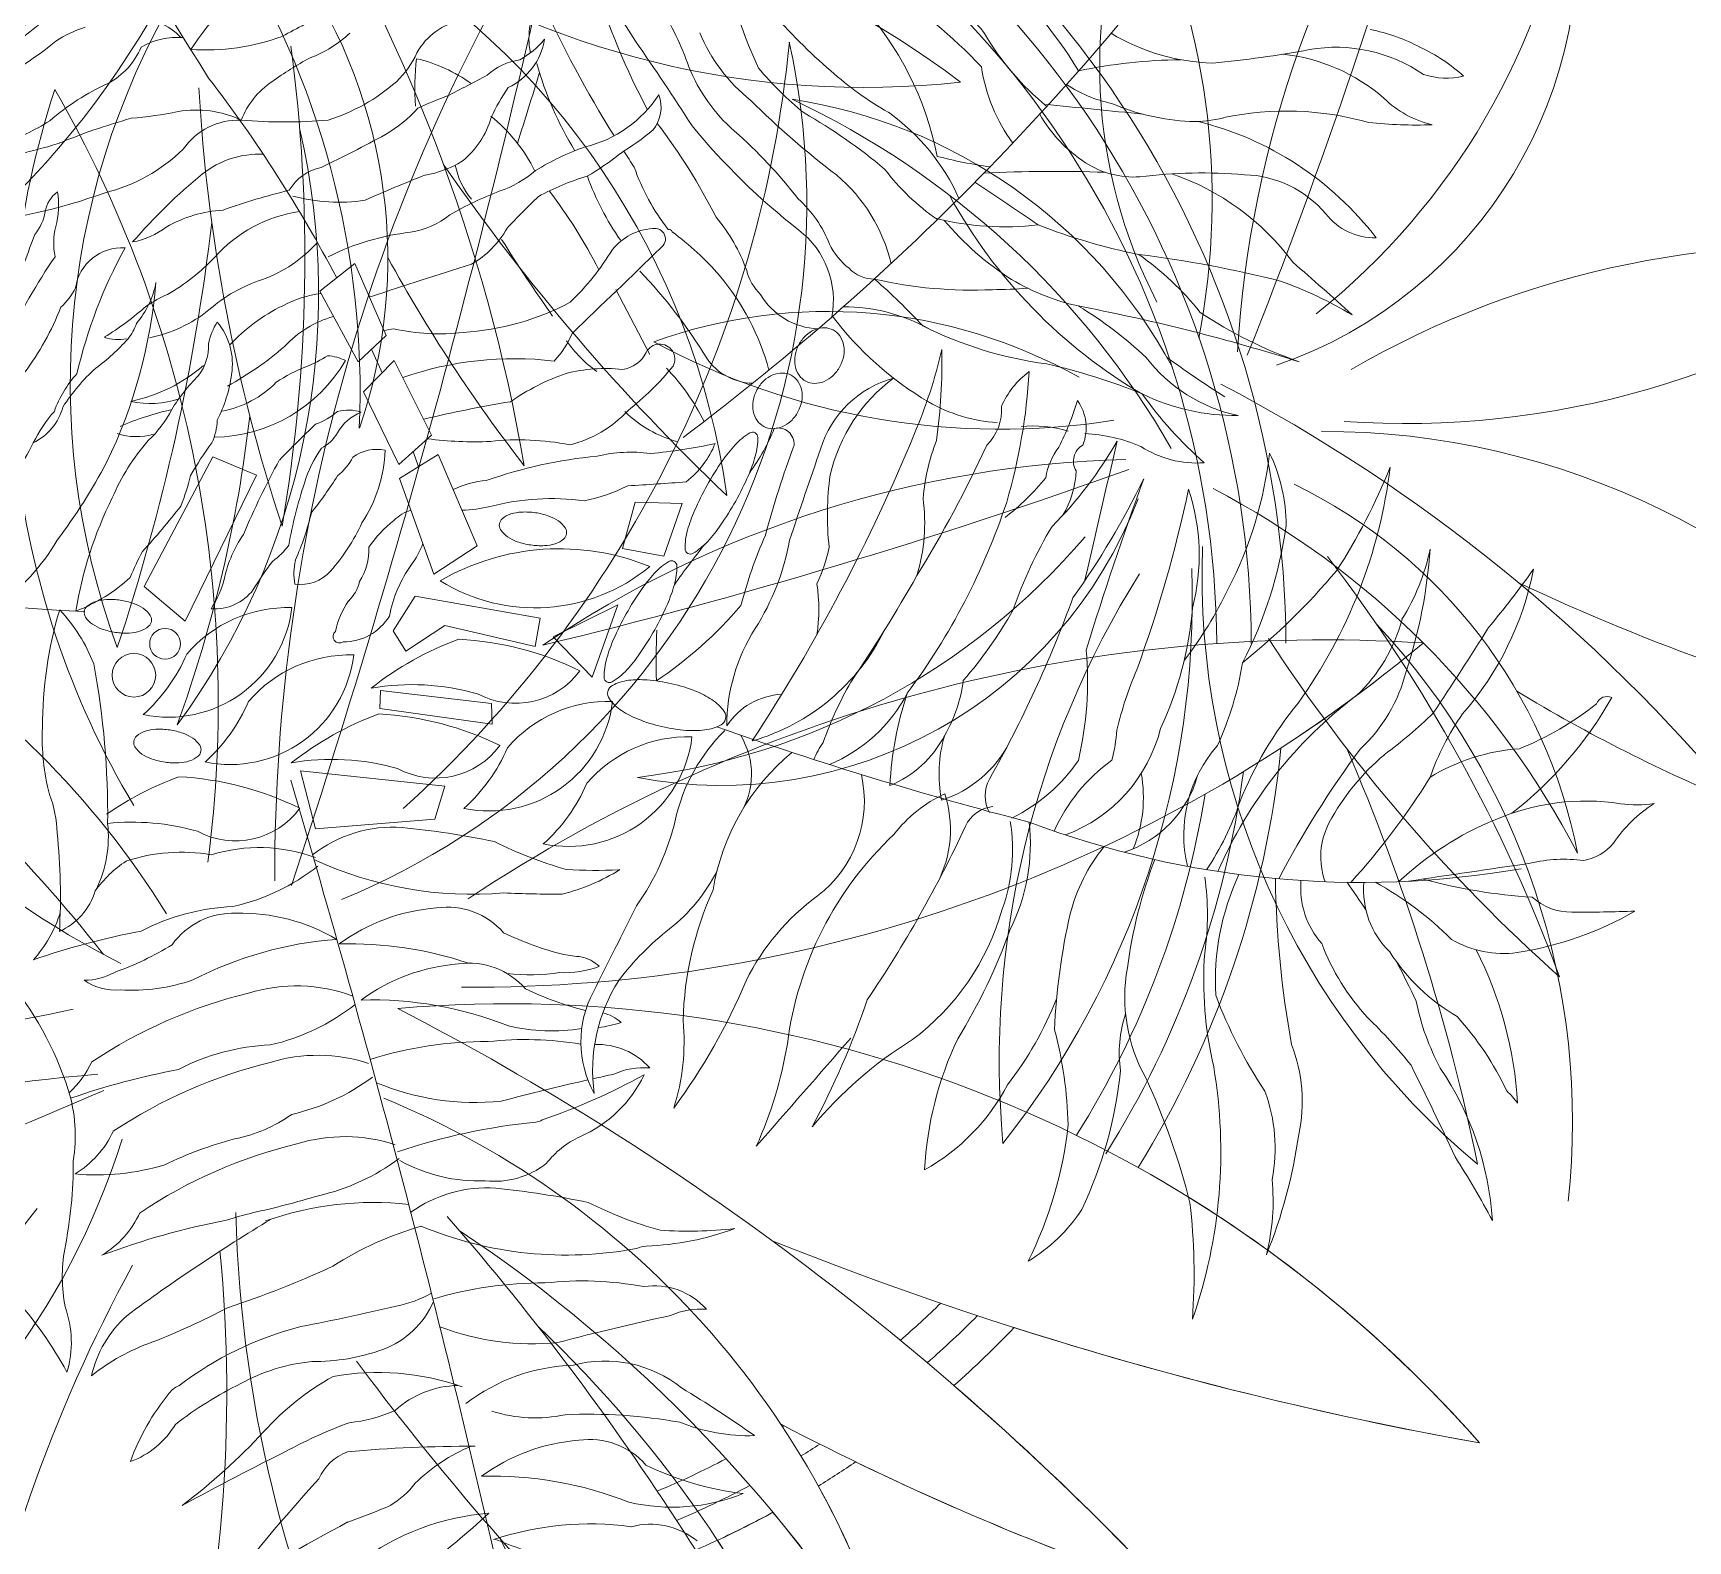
# Model space of a CAD drawing. Header units: inches. Extents: x 482566 to 494966, y -26460 to -22226.
# Drawn here: x 487972.29 to 487992.23, y -23806.41 to -23788.23 of the extents above; entities that cross this region are included whole.
import ezdxf

# ---------------------------------------------------------------- set-up
doc = ezdxf.new("R2010")
doc.units = ezdxf.units.IN
doc.header["$LTSCALE"] = 15
doc.header["$MEASUREMENT"] = 0
for name, color, linetype, lineweight in [('a-wallhatch', 252, 'Continuous', 9), ('BLHATCH', 8, 'Continuous', 5), ('DIM', 6, 'Continuous', 13), ('p', 76, 'Continuous', 5), ('PLANTS', 84, 'Continuous', 13)]:
    doc.layers.add(name, color=color, linetype=linetype, lineweight=lineweight)

# ---------------------------------------------------------------- blocks, each defined once
blk = doc.blocks.new('A$C443E2A03')
at = {"layer": 'a-wallhatch', "color": 3}
for centre, radius, start, end in [((-213.32, 136.53), 236.56, 339.1222, 28.3841), ((191.76, 109.84), 248.91, 151.9618, 204.272), ((-712.78, 100.26), 696.45, 358.81832, 10.47152), ((514.34, -62.58), 551.2, 153.8335, 168.9289), ((-499.18, 164.04), 519.07, 344.5544, 1.8157), ((116.08, 249.1), 297, 196.9321, 234.2529), ((-308.53, -85.14), 284.8, 20.1175, 60.4451), ((-78.37, 218.35), 248.91, 291.9575, 344.2677), ((568.19, -414.3), 696.45, 125.75793, 137.41113), ((-237.76, 172), 279.13, 319.6836, 354.563), ((-430.59, 317), 551.2, 319.7649, 342.3959), ((-125.42, 112.87), 168.73, 318.0156, 11.1718), ((458.06, -220.48), 519.07, 134.4137, 143.3395), ((-154.51, -113.68), 144.89, 43.1229, 122.9245), ((148.01, -268.53), 284.8, 75.7843, 116.1119), ((-174.04, -212.41), 228.17, 62.6685, 105.0436), ((72.62, 266.56), 297, 261.9765, 299.2974), ((28.76, -1883.92), 1860.89, 92.36037, 98.47604), ((-309.12, 12.2), 279.13, 317.3093, 352.1887), ((-172.91, 302.53), 353.43, 258.143, 290.7676), ((215.78, -198.65), 279.13, 144.0407, 148.7252), ((7.45, -271.83), 236.81, 103.1512, 140.4373), ((17.05, -182.59), 144.89, 13.3049, 93.1066), ((99.27, -148.22), 168.73, 142.3727, 173.4681), ((318.26, 105.23), 353.43, 205.4619, 238.0865), ((-1339.89, -1334.14), 1860.89, 37.75342, 43.86908), ((-190.1, -31.98), 168.73, 300.7005, 353.8568), ((-37.14, -267.4), 228.17, 31.1859, 73.561), ((-181.76, 45.24), 166.37, 272.2881, 321.4584), ((-209.31, -184.76), 236.81, 355.7922, 33.0782), ((146.67, -86.69), 166.37, 174.7711, 223.9413)]:
    blk.add_arc(centre, radius, start, end, dxfattribs=at)
blk = doc.blocks.new('A$C401931C0')
at = {"layer": 'BLHATCH', "color": 76, "lineweight": 0}
blk.add_arc((447.63, 204.44), 480.85, 158.3376, 163.0264, dxfattribs=at)
at = {"layer": 'p', "lineweight": 5}
for centre, radius, start, end in [((447.63, 204.44), 480.85, 156.184, 196.5116), ((-464.36, 229.6), 501.44, 342.3763, 19.6971), ((-426.61, -35.32), 420.24, 11.1637, 64.6674), ((808.61, 862.86), 1175.83, 206.15767, 217.81087), ((46.25, 66.71), 297, 15.8869, 53.2077), ((504.87, 352.51), 284.8, 189.6946, 230.0223), ((267.69, 10.63), 244.62, 93.7046, 173.5063), ((393.61, -103.46), 385.22, 111.5856, 153.9607), ((454.94, 734.11), 876.36, 214.81345, 223.73925), ((-690.01, -593.88), 930.62, 43.44274, 62.79567), ((106.35, 48.64), 319.05, 149.6911, 154.5594), ((1802.58, -2572.5), 3141.81, 118.15316, 124.26882), ((-126.63, 593.1), 596.71, 285.86159, 318.48623), ((151.53, -51.78), 248.91, 45.8678, 98.178), ((467.83, 795.71), 696.45, 239.66827, 251.32147), ((106.35, 48.64), 319.05, 161.815, 164.4068), ((-264.27, -143.34), 284.87, 38.4153, 91.5716), ((-394.35, -313.71), 471.26, 49.6279, 74.9628), ((204.1, -413.75), 551.2, 73.6752, 96.3063), ((106.35, 48.64), 296.57, 164.2528, 164.3696), ((335.27, 616.48), 519.07, 248.3241, 257.2498), ((-328.42, -283.01), 399.39, 59.522, 108.7838), ((-454.7, -751.12), 876.36, 64.95412, 82.21548), ((207.93, 872.26), 930.62, 234.23326, 249.32865), ((106.35, 48.64), 319.05, 167.4647, 172.4847), ((267.02, -52.03), 168.73, 71.9259, 125.0822), ((371.72, -414.46), 519.07, 98.4647, 115.7261), ((258.5, -178.7), 279.13, 73.594, 108.4734), ((281.02, -141.98), 236.56, 93.0326, 142.2944), ((141.24, 239.15), 248.91, 265.8721, 318.1823), ((168.11, 603.94), 551.2, 267.7439, 282.8392), ((522.25, -139.17), 284.8, 134.0279, 174.3555), ((485.92, 13.2), 144.89, 157.0332, 236.8349), ((516.61, -583.88), 696.45, 112.72867, 124.38186), ((-408.67, -1124.67), 1175.83, 79.21806, 90.87126), ((-169.92, 383.8), 420.24, 232.3615, 284.6717), ((355, -358.4), 445.62, 112.6191, 125.874), ((44.6, 113.52), 297, 310.8424, 348.1633), ((207.57, -366.79), 399.82, 76.1919, 113.478), ((106.35, 48.64), 296.57, 183.435, 183.4895), ((144.54, 253.41), 280.89, 255.1708, 304.341), ((-41.35, -291.8), 284.87, 21.1003, 74.2565), ((13.8, -503.92), 480.85, 100.5173, 140.8449), ((233.63, 157.18), 284.87, 222.7724, 253.8678), ((-148.42, -477.5), 471.26, 37.7091, 67.904), ((104.67, -255.55), 244.62, 123.5226, 203.3243), ((3103.18, -448.92), 3141.81, 172.76011, 178.87578), ((-593.38, -169), 596.71, 338.5427, 11.16734), ((413.55, -30.48), 399.82, 183.551, 220.837), ((-423.06, 297.04), 501.44, 277.3318, 314.6527), ((263.52, -315.86), 385.22, 143.0682, 185.4433)]:
    blk.add_arc(centre, radius, start, end, dxfattribs=at)
at = {"layer": 'p', "color": 7, "lineweight": 5}
for radius, start, end in [(319.05, 40.9346, 105.7073), (307.81, 39.8523, 105.7073), (319.05, 111.8246, 137.8729), (319.05, 111.8246, 137.8729), (296.57, 38.4014, 105.7073), (307.81, 113.4745, 138.1959), (296.57, 115.1835, 138.1959), (319.05, 149.6911, 154.5594), (307.81, 150.6996, 154.854), (296.57, 151.7654, 155.1983), (319.05, 161.815, 164.4068), (307.81, 163.0027, 164.3476), (319.05, 167.4647, 171.0887), (307.81, 167.9037, 172.819), (296.57, 168.433, 173.2082)]:
    blk.add_arc((106.35, 48.64), radius, start, end, dxfattribs=at)
at = {"layer": 'p', "color": 76, "lineweight": 5}
for centre, radius, start, end in [((808.61, 862.86), 1175.83, 206.15767, 213.74732), ((-426.61, -35.32), 420.24, 45.1581, 64.6674), ((454.94, 734.11), 876.36, 214.81345, 221.95658), ((-690.01, -593.88), 930.62, 56.89747, 62.79567), ((-264.27, -143.34), 284.87, 77.16, 91.5716), ((-394.35, -313.71), 471.26, 66.3232, 74.9628), ((-328.42, -283.01), 399.39, 72.5802, 90.2831)]:
    blk.add_arc(centre, radius, start, end, dxfattribs=at)
blk = doc.blocks.new('A$C2680647F')
at = {"layer": 'p', "extrusion": (0, 0, -1), "xscale": 0.8999999999975211, "yscale": 0.8999999999975211, "zscale": -0.9, "rotation": 276.0774682613726}
blk.add_blockref('A$C401931C0', (-29.01, 95.89), dxfattribs=at)
at = {"layer": 'p', "extrusion": (0, 0, -1), "xscale": 0.9000000000014552, "yscale": 0.9000000000014552, "zscale": -0.9}
blk.add_blockref('A$C443E2A03', (310.99, 69.8), dxfattribs=at)
blk = doc.blocks.new('A$C1E297C89')
at = {"layer": 'p', "xscale": 0.1990655999786339, "yscale": 0.1990655999786339, "zscale": 0.1990655999786339, "rotation": 211.2487347795398}
blk.add_blockref('A$C2680647F', (54.934, 92.799), dxfattribs=at)
blk = doc.blocks.new('A$C137A2C16')
at = {"layer": 'PLANTS'}
for p, q in [((57.414, 65.094), (57.501, 67.001)), ((57.501, 67.001), (60.014, 67.261)), ((60.014, 67.261), (59.581, 65.181)), ((54.878, 65.461), (51.434, 65.078)), ((52.812, 62.935), (54.878, 65.461)), ((51.434, 65.078), (52.812, 62.935)), ((59.581, 65.181), (57.414, 65.094)), ((66.254, 64.314), (68.768, 62.148)), ((52.2, 62.247), (53.501, 62.17)), ((52.2, 58.038), (52.2, 62.247)), ((53.501, 62.17), (53.195, 56.431)), ((48.328, 61.148), (47.876, 56.03)), ((49.231, 60.897), (48.328, 61.148)), ((48.679, 55.879), (49.231, 60.897)), ((41.905, 54.424), (43.561, 59.592)), ((43.561, 59.592), (45.117, 59.693)), ((45.117, 59.693), (44.314, 53.169)), ((54.352, 57.028), (56.046, 58.661)), ((56.046, 58.661), (59.675, 56)), ((50.669, 56.584), (52.2, 58.038)), ((58.223, 54.548), (54.352, 57.028)), ((51.434, 55.818), (50.669, 56.584)), ((53.195, 56.431), (51.434, 55.818)), ((47.876, 56.03), (48.679, 55.879)), ((59.675, 56), (58.223, 54.548)), ((58.828, 54.367), (60.461, 55.516)), ((60.461, 55.516), (63.365, 53.096)), ((44.314, 53.169), (41.905, 54.424)), ((61.671, 52.068), (58.828, 54.367)), ((63.365, 53.096), (61.671, 52.068)), ((62.942, 51.524), (64.393, 52.492)), ((64.393, 52.492), (67.237, 50.375)), ((65.664, 49.104), (62.942, 51.524)), ((67.237, 50.375), (65.664, 49.104)), ((56.908, 48.202), (49.733, 46.546)), ((57.259, 46.094), (56.908, 48.202)), ((49.733, 46.546), (50.837, 44.388)), ((50.837, 44.388), (57.259, 46.094))]:
    blk.add_line(p, q, dxfattribs=at)
for points in [[(66.666, 71.461, 0.119964), (66.86, 71.108, 0.104948), (67.233, 70.842, 0.088944), (67.692, 70.733, 0.080201), (68.212, 70.787, 0.080201), (68.688, 71.002, 0.088944), (69.03, 71.328, 0.104948), (69.217, 71.745, 0.119964), (69.207, 72.147, 0.119964), (69.014, 72.5, 0.104948), (68.641, 72.766, 0.088944), (68.182, 72.875, 0.080201), (67.662, 72.821, 0.080201), (67.186, 72.606, 0.088944), (66.844, 72.28, 0.104948), (66.656, 71.862, 0.119964)], [(49.961, 68.648, 0.037444), (50.045, 67.529, 0.049921), (50.253, 66.713, 0.093255), (50.644, 66.053, 0.215661), (50.957, 65.911, 0.215661), (51.271, 66.053, 0.093255), (51.662, 66.713, 0.049921), (51.87, 67.529, 0.037444), (51.954, 68.648, 0.037444), (51.87, 69.767, 0.049921), (51.662, 70.583, 0.093255), (51.271, 71.243, 0.215661), (50.957, 71.385, 0.215661), (50.644, 71.243, 0.093255), (50.253, 70.583, 0.049921), (50.045, 69.767, 0.037444)], [(64.24, 70.074, 0.119964), (64.433, 69.721, 0.104948), (64.806, 69.455, 0.088944), (65.265, 69.346, 0.080201), (65.785, 69.4, 0.080201), (66.261, 69.615, 0.088944), (66.603, 69.941, 0.104948), (66.791, 70.359, 0.119964), (66.781, 70.761, 0.119964), (66.587, 71.113, 0.104948), (66.214, 71.379, 0.088944), (65.755, 71.488, 0.080201), (65.235, 71.434, 0.080201), (64.759, 71.219, 0.088944), (64.417, 70.893, 0.104948), (64.229, 70.476, 0.119964)], [(61.074, 68.181, 0.024378), (62.293, 68.599, 0.033607), (63.136, 69.003, 0.071679), (63.812, 69.524, 0.269423), (63.871, 69.759, 0.269423), (63.696, 69.926, 0.071679), (62.846, 70.006, 0.033607), (61.917, 69.897, 0.024378), (60.663, 69.599, 0.024378), (59.444, 69.181, 0.033607), (58.6, 68.777, 0.071679), (57.925, 68.256, 0.269423), (57.866, 68.021, 0.269423), (58.041, 67.854, 0.071679), (58.89, 67.775, 0.033607), (59.82, 67.884, 0.024378)], [(54.573, 65.928, 0.024378), (55.793, 66.346, 0.033607), (56.636, 66.75, 0.071679), (57.312, 67.27, 0.269423), (57.371, 67.505, 0.269423), (57.196, 67.673, 0.071679), (56.346, 67.752, 0.033607), (55.417, 67.643, 0.024378), (54.163, 67.346, 0.024378), (52.944, 66.927, 0.033607), (52.1, 66.524, 0.071679), (51.425, 66.003, 0.269423), (51.366, 65.768, 0.269423), (51.541, 65.601, 0.071679), (52.39, 65.521, 0.033607), (53.319, 65.63, 0.024378)], [(56.628, 61.006, 0.049118), (56.637, 60.38, 0.06291), (56.753, 59.905, 0.103199), (56.997, 59.525, 0.179861), (57.236, 59.413, 0.179861), (57.49, 59.484, 0.103199), (57.793, 59.818, 0.06291), (57.986, 60.268, 0.049118), (58.099, 60.883, 0.049118), (58.089, 61.509, 0.06291), (57.974, 61.984, 0.103199), (57.73, 62.364, 0.179861), (57.491, 62.476, 0.179861), (57.237, 62.405, 0.103199), (56.934, 62.071, 0.06291), (56.741, 61.621, 0.049118)], [(43.306, 47.104, 0.049118), (43.316, 46.478, 0.06291), (43.432, 46.003, 0.103199), (43.675, 45.623, 0.179861), (43.914, 45.511, 0.179861), (44.169, 45.582, 0.103199), (44.472, 45.916, 0.06291), (44.664, 46.366, 0.049118), (44.777, 46.981, 0.049118), (44.768, 47.607, 0.06291), (44.652, 48.082, 0.103199), (44.409, 48.462, 0.179861), (44.169, 48.574, 0.179861), (43.915, 48.503, 0.103199), (43.612, 48.169, 0.06291), (43.419, 47.719, 0.049118)], [(48.525, 43.591, 0.049118), (48.534, 42.966, 0.06291), (48.65, 42.49, 0.103199), (48.893, 42.111, 0.179861), (49.133, 41.998, 0.179861), (49.387, 42.07, 0.103199), (49.69, 42.404, 0.06291), (49.883, 42.853, 0.049118), (49.996, 43.469, 0.049118), (49.986, 44.094, 0.06291), (49.87, 44.57, 0.103199), (49.627, 44.949, 0.179861), (49.388, 45.062, 0.179861), (49.133, 44.991, 0.103199), (48.83, 44.657, 0.06291), (48.638, 44.207, 0.049118)]]:
    blk.add_lwpolyline(points, format="xyb", close=True, dxfattribs=at)
for centre, radius in [((48.529, 45.894), 0.697), ((46.823, 44.84), 0.988)]:
    blk.add_circle(centre, radius, dxfattribs=at)
for centre, radius, start, end in [((63.15, 102.875), 15.532, 137.05022, 158.00979), ((124.473, 93.812), 75.3, 164.87666, 167.0521), ((52.308, 117.706), 6.308, 290.85533, 314.38554), ((61.705, 111.247), 5.352, 158.63027, 174.88986), ((55.597, 109.757), 2.303, 116.9339, 156.4233), ((46.03, 112.505), 10.374, 323.61109, 355.68417), ((32.641, 96.981), 13.957, 42.8797, 73.17942), ((6.949, 76.579), 44.986, 44.38313, 48.6321), ((37.119, 93.33), 17.64, 50.02132, 73.57493), ((39.55, 107.967), 3.428, 29.29336, 41.7795), ((53.714, 110.071), 2.697, 166.86656, 208.66307), ((46.946, 111.281), 6.568, 333.436, 354.73679), ((65.956, 93.33), 17.64, 106.42507, 129.05964), ((60.467, 110.151), 0.511, 277.61771, 11.30943), ((33.877, 98.712), 13.949, 34.92241, 51.60355), ((69.198, 98.712), 13.949, 128.39645, 145.07759), ((53.112, 107.048), 4.663, 159.37372, 197.35327), ((74.916, 104.783), 23.905, 170.38071, 182.37953), ((-76.108, -39.315), 187.05, 50.57065, 51.98147), ((91.883, 91.419), 42.744, 157.16579, 187.51838), ((-813.3, 445.965), 929.599, 338.360968, 338.70377), ((50.303, 114.988), 11.301, 228.85833, 245.2195), ((53.823, 109.297), 8.898, 196.99009, 224.53304), ((49.251, 109.297), 8.898, 315.46696, 343.00991), ((35.38, 97.456), 15.609, 15.82616, 31.69501), ((42.624, 114.748), 14.448, 303.82748, 324.46357), ((24.58, 90.926), 23.038, 30.92199, 38.16933), ((65.309, 91.536), 13.957, 87.89636, 118.19608), ((82.996, 63.905), 44.986, 112.44368, 116.69265), ((25.689, 78.985), 32.524, 48.82156, 52.32585), ((54.441, 114.299), 11.301, 275.85628, 292.21745), ((123.976, -72.662), 187.05, 109.09431, 110.50513), ((53.016, 108.66), 10.486, 214.20462, 235.93817), ((50.797, 105.042), 3.866, 210.89841, 262.24368), ((66.049, 72.259), 32.524, 108.74993, 119.2781), ((70.97, 83.195), 23.038, 122.90645, 130.15379), ((25.689, 78.985), 32.524, 41.34104, 43.9898), ((36.457, 78.258), 22.746, 84.8617, 99.1059), ((33.089, 90.979), 9.74, 71.14289, 91.36399), ((38.37, 93.758), 7.155, 55.81265, 89.00848), ((49.823, 109.192), 10.486, 285.13761, 306.87116), ((60.135, 93.758), 7.155, 90.99152, 124.18735), ((62.048, 78.258), 22.746, 80.8941, 95.1383), ((65.416, 90.979), 9.74, 88.63601, 108.85711), ((35.987, 92.811), 7.39, 56.6398, 88.05842), ((60.53, 141.668), 45.742, 246.63743, 256.09932), ((50.266, 102.223), 3.849, 215.77677, 261.76983), ((37.975, 141.668), 45.742, 284.6732, 293.36257), ((62.518, 92.811), 7.39, 91.94158, 123.3602), ((55.692, 113.707), 21.481, 223.26918, 236.3503), ((45.714, 114.123), 19.787, 280.3287, 310.08068), ((51.705, 102.207), 3.251, 236.46461, 285.25579), ((31.728, 75.215), 23.035, 67.32772, 96.16647), ((66.38, 75.215), 23.035, 83.83353, 112.67228), ((25.007, 70.708), 27.735, 70.27691, 81.19281), ((73.101, 70.708), 27.735, 98.80719, 109.72309), ((19.771, 68.395), 31.95, 52.10966, 62.81782), ((78.337, 68.395), 31.95, 117.18218, 127.89034), ((89.867, 95.851), 3.365, 153.43857, 184.79373), ((79.786, 93.451), 8.078, 12.1986, 28.90754), ((48.163, 111.796), 17.087, 243.75454, 261.19281), ((49.945, 111.796), 17.087, 278.80719, 296.24546), ((104.365, 91.103), 20.686, 164.98391, 172.93762), ((89.046, 96.494), 4.661, 180.38578, 211.50023), ((46.985, 106.888), 11.515, 253.88623, 281.82907), ((81.57, 94.471), 2.832, 165.96589, 219.08789), ((67.559, 85.897), 14.582, 0.86052, 39.4266), ((80.049, 93.009), 6.953, 336.90044, 21.61168), ((79.294, 92.982), 8.665, 358.4928, 14.54476), ((44.451, 82.58), 12.379, 69.02168, 84.91858), ((53.657, 82.58), 12.379, 95.08142, 110.97832), ((-21.729, 40.176), 111.286, 27.59358, 29.44506), ((57.463, 89.229), 18.6, 6.64138, 17.6978), ((63.495, 74.731), 19.474, 84.93615, 104.21211), ((63.476, 86.692), 7.638, 51.33891, 76.84601), ((77.652, 90.162), 8.381, 353.1575, 27.70914), ((44.458, 99.152), 7.508, 227.57828, 267.16555), ((51.909, 98.773), 6.153, 243.65652, 298.17969), ((57.746, 78.759), 14.883, 86.26843, 101.36007), ((92.478, 95.216), 20.025, 186.27039, 200.65592), ((-14.277, 86.206), 87.117, 357.84604, 4.49187), ((70.277, 92.969), 13.576, 334.87519, 2.86195), ((37.079, 73.08), 19.474, 82.9404, 102.21635), ((41.488, 97.442), 5.423, 248.18566, 275.77911), ((53.495, 87.72), 5.062, 92.30635, 149.06496), ((66.041, 73.705), 18.989, 102.79866, 114.30937), ((66.228, 74.867), 17.904, 83.52388, 104.20739), ((75.344, 89.69), 5.019, 348.63308, 36.62977), ((35.609, 84.95), 7.638, 110.3065, 135.8136), ((46.2, 113.207), 21.657, 264.40053, 277.80183), ((68.285, 84.367), 11.328, 5.67235, 40.49773), ((34.35, 72.875), 17.904, 82.94511, 103.62862), ((55.115, 83.699), 6.97, 91.06287, 146.34054), ((50.383, 84.695), 6.079, 66.58644, 99.32162), ((58.269, 75.115), 15.896, 81.49155, 101.92038), ((60.894, 81.417), 9.423, 58.47549, 91.66036), ((78.977, 88.605), 9.673, 166.37374, 192.96746), ((76.712, 90.76), 7.137, 179.00788, 219.42336), ((25.316, 90.243), 50.634, 353.89158, 1.28713), ((32.182, 73.329), 17.856, 61.83263, 75.84152), ((130.083, 71.192), 47.63, 156.37395, 161.68512), ((45.668, 96.634), 8.063, 271.46883, 295.87711), ((64.622, 29.5), 59.961, 88.85418, 96.98753), ((71.634, 88.496), 4.692, 162.98201, 199.68201), ((83.097, 98.474), 18.123, 208.34649, 221.62904), ((44.365, 73.129), 15.896, 98.56787, 114.76829), ((46.024, 118.304), 29.73, 259.50829, 269.71284), ((47.876, 94.77), 7.888, 280.88459, 311.28602), ((53.274, 80.801), 8.044, 81.46885, 91.37816), ((54.39, 105.463), 16.707, 270.26421, 280.12513), ((57.703, 91.976), 22.798, 339.78791, 351.74185), ((63.103, 79.738), 13.562, 22.16318, 38.34181), ((40.081, 78.444), 9.423, 104.59948, 137.78434), ((55.618, 80.002), 7.912, 111.37617, 140.54447), ((52.734, 71.336), 16.033, 72.05393, 90), ((47.944, 231.139), 144.877, 273.85082, 277.08787), ((74.313, 50.405), 37.927, 102.93863, 112.43168), ((60.037, 85.61), 7.297, 349.69675, 10.30325), ((87.512, 84.626), 5.576, 152.45729, 168.39827), ((46.6, 77.66), 8.668, 70.40654, 103.44891), ((43.162, 82.156), 26.733, 359.45367, 9.20959), ((54.838, 76.768), 18.899, 18.36819, 30.03705), ((45.961, 74.295), 11.253, 92.89899, 130.0309), ((47.663, 59.569), 26.7, 96.62283, 108.43534), ((46.314, 77.676), 7.912, 67.5274, 96.6957), ((222.906, 90.319), 173.458, 181.48413, 186.37077), ((66.629, 30.114), 55.763, 96.99224, 106.27607), ((121.638, -325457.774), 325543.588, 90.00957982, 90.01072377), ((72.577, 68.007), 18.594, 106.78337, 121.76749), ((139.513, -24.665), 119.163, 112.23141, 129.9934), ((92.245, 83.927), 10.356, 169.8769, 190.1231), ((94.071, 84.272), 9.397, 168.40961, 198.00587), ((35.851, 100.254), 15.721, 259.92878, 282.37505), ((103.641, 84.099), 27.988, 178.45209, 188.18243), ((61.27, 90.468), 24.112, 335.11441, 346.18227), ((48.382, 84.549), 1.517, 281.14363, 341.26454), ((50.559, 85.093), 1.517, 226.80733, 286.92825), ((54.072, 79.065), 5.227, 103.7888, 149.25676), ((64.69, 80.215), 4.165, 78.99098, 108.19963), ((66.071, 84.908), 0.842, 225.88884, 317.1217), ((67.012, 82.26), 2.101, 41.15103, 98.88106), ((82.959, 82.932), 4.034, 163.1811, 199.91473), ((56.752, 102.175), 19.326, 275.82661, 288.19742), ((65.068, 86.206), 3.176, 266.38652, 293.63035), ((69.308, 71.505), 12.158, 93.36662, 104.1265), ((61.817, 83.155), 5.345, 341.06181, 4.23573), ((-272.689, 127.161), 357.246, 352.279, 352.99906), ((25.525, 95.987), 18.578, 296.60326, 315.26875), ((60.074, 28.475), 55.763, 101.79581, 111.07963), ((47.184, 77.343), 5.227, 58.81512, 104.28308), ((64.394, 63.683), 20.086, 106.42723, 117.64706), ((69.675, 73.138), 11.004, 115.90754, 129.33334), ((83.004, 82.612), 10.231, 178.21037, 197.72636), ((17.821, 94.38), 62.263, 343.97403, 349.02391), ((45.038, 85.588), 6.147, 294.44832, 322.13546), ((52.086, 87.35), 6.147, 245.93641, 273.62355), ((87.344, 80.199), 17.533, 174.42868, 193.64547), ((87.783, 81.96), 5.735, 178.53143, 200.73087), ((53.681, 76.464), 4.903, 104.2546, 144.46708), ((54.4, 75.088), 6.423, 83.97377, 107.44794), ((66.189, 51.083), 30.607, 95.23897, 113.57567), ((64.894, 55.687), 25.918, 80.0462, 93.31793), ((66.821, 84.233), 3.953, 280.69108, 310.23766), ((85.286, 83.819), 6.525, 200.27961, 226.97774), ((153178.293, -287194.482), 325543.588, 118.06114877, 118.06229272), ((43.746, 42.763), 37.927, 95.64019, 105.13324), ((66.89, 78.262), 2.19, 72.34911, 123.00649), ((73.836, 79.149), 7.13, 170.53915, 196.76415), ((93.803, 73.733), 21.777, 162.45644, 166.65396), ((68.232, 65.16), 21.266, 28.07919, 45.4774), ((24.046, 75.152), 8.627, 145.06609, 180.12409), ((30.525, 78.555), 13.638, 173.53048, 192.92363), ((27.716, 77.867), 8.352, 165.25434, 188.97639), ((-25.913, 61.193), 49.278, 17.84296, 22.42698), ((38.856, 93.091), 15.739, 264.17278, 303.67076), ((77.313, 24.177), 57.115, 101.73357, 108.45298), ((85.766, 83.922), 13.266, 199.48328, 217.05655), ((88.265, 75.719), 13.088, 160.37173, 180.90707), ((-65.464, 24.152), 152.074, 20.29109, 21.59221), ((52.466, 94.698), 15.633, 259.77816, 275.43806), ((55.718, 72.331), 7.031, 104.58799, 144.34805), ((91.636, 73.398), 19.763, 164.25776, 179.87693), ((91.978, 84.484), 11.914, 205.86182, 226.88367), ((11.398, 77.057), 3.355, 331.94995, 26.19874), ((47.526, 73.081), 5.404, 64.0586, 129.52676), ((80.488, 6.768), 74.676, 106.53556, 110.88952), ((59.771, 70.12), 8.252, 69.20613, 93.73157), ((85.215, 83.278), 7.837, 220.81252, 248.3587), ((36.06, 58.878), 18.594, 86.30439, 101.2885), ((37.139, 85.329), 10.656, 283.44904, 310.69618), ((58.673, 68.1), 9.634, 103.08535, 150.94222), ((64.044, 87.574), 9.831, 262.14633, 277.85367), ((63.097, 52.066), 25.87, 75.75918, 84.92016), ((98.334, 75.53), 20.412, 174.75043, 181.59089), ((-4.253, 77.808), 23.751, 344.43045, 356.99867), ((21.468, 77.053), 3.285, 322.62511, 351.86805), ((22.134, 74.758), 3.169, 338.20084, 35.28189), ((39.319, 69.926), 12.872, 146.62299, 164.88496), ((46.621, 70.644), 19.14, 160.58239, 170.73359), ((78.833, -4.689), 82.572, 99.31036, 110.25111), ((49.153, 91.943), 16.111, 276.27675, 286.99156), ((69.461, 54.046), 23.096, 90, 99.93994), ((81.3, 81.579), 14.978, 197.42727, 219.99757), ((15.996, 73.886), 5.548, 332.0351, 25.704), ((49.567, 79.2), 3.538, 278.09931, 292.38106), ((62.73, 74.188), 7.813, 346.42548, 15.97188), ((46.733, 60.137), 28.448, 27.90762, 34.04173), ((70.546, 68.747), 9.534, 22.22894, 52.88206), ((64.385, 63.943), 21.612, 18.61816, 33.89197), ((78.207, 71.101), 7.325, 22.71544, 39.78504), ((0.619, 76.761), 13.8, 328.50543, 354.66812), ((-1.219, 72.641), 16.824, 345.29259, 8.52079), ((14.483, 73.526), 3.388, 338.72266, 35.74402), ((-83.722, 126.036), 119.246, 332.17324, 334.69144), ((44.044, 48.401), 26.93, 99.46253, 113.60785), ((62.788, 81.103), 7.602, 270, 310.2621), ((63.479, 77.603), 4.808, 274.15795, 331.40811), ((85.068, 79.59), 10.697, 201.82533, 219.63972), ((72.048, 61.888), 14.337, 34.21149, 65.78088), ((43.956, 82.802), 10.242, 266.28463, 307.26025), ((55.124, 67.407), 7.153, 67.62013, 86.23858), ((59.357, 67.683), 6.516, 88.02862, 103.39309), ((63.877, 86.302), 12.846, 250.46251, 265.13546), ((9.863, 74.242), 15.228, 340.61333, 357.51289), ((45.958, 74.568), 18.247, 182.64277, 193.6146), ((49.583, 74.468), 3.148, 289.88601, 344.15766), ((73.387, 73.079), 1.556, 166.59081, 213.68589), ((69.479, 67.387), 7.384, 26.70534, 63.94728), ((42.29, 65.972), 17.06, 156.08665, 189.51969), ((25.505, 73.729), 1.457, 324.71882, 342.14586), ((34.065, 63.209), 9.901, 71.50345, 94.66696), ((48.013, 69.796), 3.385, 45.2338, 109.61313), ((-45.591, 1145.064), 1077.824, 275.5951, 275.826608), ((55.297, 61.763), 24.181, 16.53237, 27.0642), ((40.029, 73.998), 27.957, 183.6478, 189.0363), ((9.494, 74.846), 8.536, 310.64798, 342.62185), ((40.294, 87.681), 15.395, 258.42931, 281.23056), ((45.992, 65.017), 7.763, 103.63025, 128.8772), ((58.925, 61.19), 11.2, 87.08903, 109.17191), ((69.621, 67.966), 3.991, 24.26492, 87.90774), ((74.805, 73.44), 2.976, 204.28972, 231.61415), ((93.748, 76.635), 15.001, 196.58486, 208.83751), ((24.414, 68.694), 6.403, 154.67776, 184.86038), ((12.656, 73.506), 8.535, 309.70406, 344.91029), ((35.678, 65.79), 5.781, 102.60475, 143.40614), ((57.06, 51.277), 30.314, 138.32764, 147.86212), ((31.532, 72.08), 3.285, 322.62511, 351.86805), ((32.197, 69.785), 3.169, 344.56501, 35.28189), ((46.054, 78.379), 8.18, 269.70069, 302.36891), ((52.507, 79.475), 8.18, 256.90574, 289.57396), ((55.597, 91.591), 20.696, 271.43216, 280.75616), ((57.822, 118.645), 47.414, 271.97857, 277.15689), ((63.618, 70.885), 0.723, 332.81978, 81.09866), ((72.254, 70.891), 3.21, 169.65278, 226.16461), ((-240.473, -447.372), 575.336, 60.390043, 64.157867), ((33.068, 81.07), 12.846, 294.13919, 308.81213), ((64.877, 54.038), 19.004, 117.45664, 132.97915), ((65.575, 61.885), 8.769, 98.61604, 113.5511), ((69.865, 66.614), 5.455, 29.05076, 55.46848), ((112.563, 87.148), 40.022, 204.2579, 211.60889), ((32.719, 66.617), 11.608, 161.12873, 188.0056), ((-11.671, 71.185), 39.905, 352.61214, 358.68952), ((-73.659, 121.063), 119.246, 334.22667, 334.69144), ((40.236, 67.502), 4.43, 147.56399, 161.27533), ((35.004, 69.014), 1.725, 358.74474, 30.0674), ((46.031, 59), 11.2, 90.10273, 112.18562), ((49.206, 64.485), 5.633, 83.79627, 178.57819), ((43.909, 71.264), 6.023, 297.55389, 348.70884), ((61.475, 59.834), 11.225, 36.96422, 61.79639), ((2.632, 72.514), 11.395, 310.39385, 342.40116), ((37.048, 34.517), 41.816, 124.2828, 129.63035), ((7.592, 72.897), 17.043, 330.14462, 347.42979), ((27.867, 71.674), 3.998, 294.20473, 322.42832), ((-73.659, 121.063), 119.246, 332.17324, 334.11608), ((36.315, 72.991), 4.808, 227.86653, 285.11669), ((35.812, 76.523), 7.602, 249.01255, 289.27465), ((-213.094, 1116.621), 1077.824, 283.448037, 283.679545), ((68.603, 68.627), 2.623, 168.59615, 222.39293), ((101.655, 82.895), 31.351, 205.08011, 217.43931), ((57.647, 55.41), 21.918, 28.17482, 39.19695), ((104.18, 81.725), 26.599, 207.60296, 224.29329), ((19.926, 69.269), 15.228, 340.61333, 356.47396), ((43.818, 64.969), 8.627, 157.94792, 180.12409), ((50.297, 68.373), 13.638, 180.74504, 192.92363), ((42.2, 65.972), 4.187, 145.56716, 170.41401), ((37.254, 67.475), 1.725, 358.74474, 30.0674), ((49.27, 62.107), 8.626, 134.50168, 153.43562), ((61.573, 62.817), 19.14, 163.63792, 170.73359), ((42.553, 101.656), 36.602, 292.1376, 295.7388), ((72.003, 69.779), 2.31, 211.40149, 242.81041), ((92.217, 75.341), 15.283, 205.98552, 216.86555), ((9.902, 72.101), 7.793, 302.27191, 324.82347), ((-39.416, 80.335), 57.122, 341.49626, 347.3143), ((31.892, 65.08), 3.792, 128.98742, 173.47186), ((52.476, 65.848), 13.591, 173.28487, 176.59145), ((59.858, 98.426), 31.5, 255.40663, 259.57831), ((63.682, 63.877), 4.286, 99.26434, 128.65821), ((83.003, 58.502), 22.197, 154.35772, 162.03721), ((66.566, 60.976), 8.046, 37.08848, 57.0062), ((5.068, 75.914), 27.59, 328.11164, 341.4584), ((31.775, 66.979), 0.572, 132.29474, 163.6644), ((169.625, 32.777), 113.951, 162.40424, 163.73892), ((57.75, 59.962), 9.611, 32.88758, 50.62668), ((50.948, 50.729), 22.521, 33.05168, 45.74075), ((14.576, 67.477), 4.375, 304.79227, 345.98795), ((7.322, 65.351), 11.548, 336.79149, 6.23002), ((22.051, 66.991), 5.927, 311.43666, 350.90527), ((46.067, 63.43), 8.627, 157.94792, 173.88522), ((52.546, 66.833), 13.638, 180.74504, 192.92363), ((90.373, 54.271), 50.2, 166.52951, 169.5366), ((49.959, 60.621), 5.633, 83.79627, 178.57819), ((44.661, 67.4), 6.023, 297.55389, 348.70884), ((61.844, 60), 8.155, 127.36794, 198.73508), ((46.263, 64.748), 10.771, 316.84322, 9.2598), ((68.127, 66.638), 5.447, 182.05501, 211.4694), ((59.712, 58.814), 13.249, 23.24248, 35.90542), ((85.54, 69.571), 7.837, 205.70641, 234.15743), ((94.373, 84.784), 23.522, 232.30423, 246.8904), ((15.747, 61.792), 4.083, 114.36398, 135.61271), ((35.106, 63.56), 7.249, 164.38688, 196.26825), ((42.782, 61.644), 11.608, 161.12873, 189.60031), ((34.254, 63.343), 3.388, 338.72266, 35.74402), ((60.911, 66.74), 18.247, 182.64277, 193.6146), ((48.127, 58.093), 7.962, 100.36504, 124.87656), ((55.306, 65.974), 6.613, 333.54812, 354.55936), ((71.522, 54.057), 12.679, 115.95003, 128.98939), ((66.147, 64.797), 0.683, 283.33127, 104.74276), ((55.049, 44.461), 27.897, 39.69177, 49.98914), ((83.796, 69.421), 7.748, 208.20629, 234.8345), ((38.74, 45.751), 32.071, 143.89583, 147.57607), ((23.026, 60.468), 4.071, 100.76101, 146.34302), ((18.553, 62.458), 16.824, 345.29259, 8.52079), ((53.028, 61.131), 3.633, 113.35521, 195.16261), ((37.715, 61.257), 14.238, 350.07359, 13.02278), ((65.931, 59.895), 7.444, 139.95, 156.0363), ((22.462, 59.794), 6.766, 142.81222, 161.11473), ((26.737, 60.607), 5.531, 138.24908, 155.85135), ((17.655, 67.924), 17.043, 329.19186, 347.42979), ((36.503, 61.804), 3.388, 338.72266, 35.74402), ((66.114, 59.37), 5.219, 119.50069, 153.43364), ((66.61, 62.788), 1.379, 102.80356, 160.46027), ((331.953, -343.971), 484.002, 122.61893, 123.27497), ((71.393, 63.351), 0.481, 333.92938, 134.99836), ((71.811, 63.903), 0.158, 335.03383, 61.83063), ((79.565, 70.006), 9.797, 219.03108, 237.89638), ((-1.621, -12.902), 109.693, 41.9811, 44.39238), ((-53.276, 119.361), 86.026, 314.53331, 319.02136), ((12.509, 70.305), 14.8, 314.03373, 331.09415), ((57.242, 58.145), 17.06, 162.10172, 191.76379), ((41.316, 69.665), 20.986, 327.5067, 341.56407), ((58.044, 64.158), 7.324, 332.80186, 352.87458), ((69.386, 63.89), 2.553, 295.89783, 342.89635), ((73.077, 52.972), 11.894, 43.48804, 58.26479), ((12.873, 63.423), 2.239, 280.28085, 327.09187), ((27.25, 57.774), 9.08, 146.96316, 167.65891), ((100.606, 23.315), 88.275, 153.37884, 156.24445), ((11.753, 64.117), 14.651, 327.45363, 353.17489), ((20.802, 60.919), 16.824, 345.29259, 5.55113), ((3.281, 63.358), 39.905, 352.61214, 358.68952), ((48.151, 63.959), 11.026, 332.29918, 354.58489), ((76.891, 60.665), 1.656, 56.91049, 115.19966), ((-2.125, 73.945), 21.767, 318.82806, 326.66587), ((34.583, 54.005), 9.82, 130.35774, 154.0115), ((29.265, 64.663), 8.536, 310.64798, 342.62185), ((48.88, 54.229), 7.962, 100.36504, 124.87656), ((48.913, 58.371), 3.633, 113.35521, 195.16261), ((33.601, 58.498), 14.238, 350.07359, 13.02278), ((49.532, 62.109), 11.922, 340.70893, 358.05057), ((70.628, 64.579), 6.173, 203.19764, 221.35127), ((74.36, 50.014), 12.205, 108.43397, 122.84549), ((80.281, 70.247), 12.525, 222.13332, 237.08841), ((112.747, 97.666), 52.6, 223.1278, 224.05743), ((79.679, 56.864), 5.519, 109.95906, 153.43343), ((85.056, 50.684), 14.508, 127.69369, 134.9981), ((99.056, 87.117), 33.638, 229.07553, 239.4962), ((-38.105, 153.938), 106.002, 295.21643, 298.99216), ((8.99, 68.891), 12.062, 298.67394, 317.87017), ((21.521, 60.508), 7.299, 329.68715, 5.25245), ((55.842, 66.304), 10.302, 312.01557, 327.77637), ((55.16, 44.034), 22.338, 39.35271, 50.19313), ((83.118, 50.529), 13.329, 128.62183, 136.39528), ((31.514, 63.124), 8.536, 310.64798, 342.62185), ((38.822, 59.632), 10.713, 336.94256, 2.93572), ((49.786, 61.825), 15.285, 327.66505, 353.73789), ((67.103, 56.548), 4.188, 99.63688, 120.46411), ((76.59, 52.525), 11.759, 138.81245, 163.5632), ((112.747, 97.666), 52.6, 224.95754, 232.61992), ((66.067, 46.171), 19.91, 36.93349, 45.90485), ((-130.837, 180.404), 188.793, 318.56715, 320.22384), ((10.312, 62.479), 8.528, 318.27763, 341.08326), ((59.322, 31.343), 46.22, 142.21058, 148.56761), ((37.898, 51.992), 9.82, 130.35774, 154.0115), ((120.037, 106.823), 71.03, 221.63223, 224.99577), ((63.678, 65.246), 11.239, 318.36457, 330.55648), ((65.225, 65.355), 11.263, 314.9981, 327.67858), ((6.165, 65.96), 15.375, 309.46447, 332.56425), ((24.836, 58.495), 7.299, 329.68715, 5.25245), ((39.55, 66.81), 14.585, 308.75115, 326.7005), ((63.214, 56.156), 5.938, 153.20133, 165.68728), ((14.072, 78.576), 52.587, 333.36577, 337.73352), ((85.371, 69.99), 15.539, 225.4381, 241.38573), ((29.14, 33.36), 28.787, 119.92773, 129.81557), ((62.394, 37.419), 42.174, 150.31007, 154.50846), ((40.739, 50.334), 9.82, 128.98698, 154.0115), ((27.677, 56.837), 7.299, 329.68715, 7.37139), ((37.003, 59.163), 5.927, 309.0158, 350.90527), ((54.94, 59.689), 4.279, 321.40239, 342.34893), ((76.736, 53.718), 16.562, 164.40491, 174.26874), ((54.053, 85.26), 32.865, 299.74324, 303.2619), ((34.708, 56.872), 10.713, 336.94256, 2.93572), ((76.059, 53.469), 4.86, 126.19936, 148.56874), ((68.225, 51.456), 7.705, 26.20511, 50.14905), ((2.457, 68.558), 18.45, 309.57122, 320.42203), ((-35.864, 114.831), 83.785, 310.45741, 315.84232), ((7.963, 66.817), 22.232, 313.20158, 333.28878), ((33.45, 51.336), 6.615, 131.4423, 156.03813), ((21.178, 61.465), 16.824, 319.58497, 342.81317), ((29.109, 53.933), 8.536, 345.48392, 17.45778), ((56.122, 52.281), 3.994, 97.72271, 113.33362), ((71.562, 52.58), 4.316, 106.19217, 137.04296), ((94.683, -196.533), 253.673, 93.87185, 94.62984), ((78.878, 53.518), 2.935, 86.21417, 141.70799), ((81.073, 52.612), 4.326, 117.55125, 137.05298), ((46.532, 32.589), 35.108, 139.3776, 145.52483), ((11.083, 62.266), 14.839, 328.48362, 333.17571), ((35.435, 64.051), 14.585, 308.75115, 326.7005), ((52.815, 53.186), 2.443, 108.43381, 167.19352), ((52.273, 61.454), 5.955, 267.78109, 292.3788), ((74.102, 52.687), 9.343, 160.20008, 179.54944), ((-123.006, 167.537), 221.777, 328.43367, 329.66296), ((59.208, 64.574), 15.324, 316.68279, 325.99389), ((75.381, 56.506), 2.696, 304.45952, 339.44271), ((79.681, 58.89), 3.227, 245.2886, 290.55902), ((11.278, 64.804), 22.232, 313.20158, 333.28878), ((46.459, 47.274), 9.82, 128.98698, 154.0115), ((33.397, 53.777), 7.299, 329.68715, 7.37139), ((52.867, 59.038), 5.521, 291.30203, 308.65795), ((55.394, 56.23), 1.764, 301.53073, 330.93446), ((25.822, 2.634), 62.173, 57.15666, 57.8225), ((73.973, 56.883), 3.375, 216.87147, 246.18614), ((75.286, 50.954), 3.945, 93.06439, 128.0452), ((73.383, 63.358), 8.632, 281.3092, 291.69745), ((15.354, 50.667), 3.844, 107.31827, 147.48521), ((15.078, 54.705), 1.057, 294.57031, 324.3675), ((-6.666, 67.822), 33.186, 326.20201, 336.34788), ((12.059, 62.143), 17.361, 320.98142, 332.1135), ((22.365, 57.283), 9.908, 319.41815, 344.5088), ((49.357, 48.729), 5.633, 83.79627, 178.57819), ((44.059, 55.508), 6.023, 297.55389, 348.70884), ((54.159, 51.241), 2.748, 74.93247, 109.01714), ((72.661, 51.119), 3.736, 128.05928, 158.19728), ((76.102, 50.814), 4.591, 134.99783, 157.61853), ((119.363, 16.542), 56.806, 138.36457, 140.42908), ((10.801, 63.388), 10.735, 277.02132, 296.06444), ((44.096, 50.192), 3.633, 113.35521, 195.16261), ((28.784, 50.319), 14.238, 350.07359, 13.02278), ((50.635, 53.513), 0.295, 133.26185, 309.11377), ((50.962, 56.775), 3.494, 267.69361, 292.40563), ((53.263, 52.093), 1.746, 90, 123.7401), ((57.795, 44.249), 9.291, 101.94341, 118.02036), ((58.096, 47.229), 6.503, 79.2164, 110.00429), ((57.533, 53.631), 1.78, 310.04481, 359.52723), ((70.163, 51.023), 6.742, 359.7553, 23.06695), ((9.859, 57.345), 9.144, 307.97997, 327.71972), ((14.119, 63.146), 22.232, 313.20158, 333.28878), ((54.328, 50.834), 1.85, 119.05299, 174.5865), ((25.822, 2.634), 62.173, 52.54157, 53.62291), ((62.695, 53.449), 2.176, 329.83802, 341.56407), ((58.665, 56.264), 11.178, 320.32454, 340.35591), ((24.734, 84.723), 57.052, 322.73177, 325.68668), ((61.886, 61.627), 16.327, 321.94665, 326.9744), ((76.358, 53.799), 2.959, 285.997, 336.47039), ((34.041, 52.418), 3.388, 292.36175, 349.38311), ((64.436, 32.755), 20.186, 109.48134, 115.27625), ((59.335, 49.719), 2.633, 104.44222, 128.28831), ((58.996, 53.406), 2.149, 286.06557, 325.00619), ((58.791, 52.037), 1.97, 332.23989, 3.98126), ((15.486, 55.436), 5.298, 270, 304.70144), ((34.834, 45.881), 10.708, 150.13974, 172.12075), ((28.085, 54.223), 9.908, 319.41815, 344.5088), ((50.812, 45.518), 5.633, 83.79627, 178.57819), ((45.514, 52.297), 6.023, 297.55389, 348.70884), ((53.588, 53.624), 2.838, 247.1677, 269.05651), ((55.956, 37.804), 13.204, 90.60516, 100.5385), ((64.937, 44.27), 6.996, 107.22641, 166.04295), ((60.132, 49.628), 1.797, 107.52448, 139.85215), ((62.506, 48.5), 3.279, 126.97168, 146.9744), ((60.622, 50.443), 2.3, 351.81299, 12.80509), ((69.912, 51.632), 3.961, 182.77278, 184.47302), ((77.521, 46.444), 5.825, 118.49405, 137.25224), ((78.129, 62.013), 11.087, 252.56384, 263.66017), ((77.901, 47.072), 3.95, 100.6109, 124.11271), ((24.11, 46.238), 4.47, 101.98674, 135.67035), ((-0.509, 64.152), 33.186, 327.62342, 336.34788), ((41.302, 45.984), 8.627, 147.98167, 170.15785), ((55.344, 47.446), 3.132, 112.3788, 131.62855), ((55.224, 69.619), 19.307, 266.81431, 275.38896), ((56.682, 55.977), 5.591, 273.64698, 291.8001), ((29.36, 96.494), 55.309, 300.96208, 303.33909), ((113.611, 14.168), 54.241, 138.09217, 141.54562), ((80.658, 43.397), 8.541, 125.59772, 149.4881), ((31.721, 50.555), 7.991, 328.62774, 356.67943), ((48.278, 42.337), 7.962, 100.36504, 124.87656), ((48.298, 60.545), 11.848, 287.29526, 294.77721), ((66.569, 46.303), 5.292, 133.90655, 145.66145), ((60.514, 52.261), 4.76, 299.59721, 331.25377), ((25.822, 2.634), 62.173, 39.31406, 49.22855), ((77.63, 47.217), 8.057, 158.45356, 181.87544), ((15.703, 44.339), 4.692, 56.89906, 93.59906), ((3.337, 35.504), 18.123, 34.95203, 48.23458), ((45.005, 39.671), 13.638, 135.18214, 147.36072), ((29.891, 48.693), 10.713, 340.9639, 2.93572), ((52.723, 47.218), 2.207, 114.14412, 170.89985), ((48.854, 80.017), 32.222, 279.46171, 286.14518), ((56.434, 53.219), 6.978, 313.0823, 325.71135), ((60.879, 50.925), 5.006, 318.72951, 339.66609), ((21.201, 54.95), 7.297, 246.27782, 266.88432), ((27.425, 44.225), 4.47, 101.98674, 135.67035), ((52.14, 53.236), 5.392, 268.96612, 291.90748), ((63.594, 44.193), 4.601, 121.3554, 156.69737), ((71.667, 36.051), 14.939, 126.09647, 138.17493), ((70.799, 43.063), 6.222, 118.95075, 146.93403), ((20.14, 27.313), 20.362, 76.8421, 88.13047), ((35.205, 46.692), 2.522, 162.3021, 201.54268), ((5.211, 61.091), 33.186, 327.62342, 336.34788), ((30.619, 55.872), 14.585, 312.16914, 326.7005), ((52.165, 42.999), 4.847, 91.44614, 109.53546), ((58.15, 52.923), 8.381, 300.20159, 320.76668), ((63.02, 49.734), 6.39, 298.65552, 338.56178), ((69.162, 48.805), 2.171, 287.07956, 335.375), ((95.182, 40.587), 23.02, 161.91321, 171.73689), ((80.233, 43.409), 5.243, 123.33896, 146.65724), ((24.283, 40.028), 7.13, 59.81692, 86.04192), ((30.266, 42.568), 4.47, 101.98674, 124.31684), ((35.722, 45.069), 2.947, 138.3528, 166.31697), ((49.733, 39.126), 7.962, 100.36504, 124.87656), ((59.734, 49.94), 6.809, 305.59962, 329.23561), ((44.652, 59.293), 28.111, 327.07962, 333.45416), ((52.197, 66.891), 32.825, 317.81367, 321.87059), ((20.188, 33.331), 14.978, 36.5835, 59.1538), ((34.792, 50.399), 5.486, 292.8385, 313.14138), ((51.955, 59.459), 14.791, 286.6982, 293.57195), ((58.397, 43.398), 2.56, 78.11211, 101.88789), ((60.48, 39.836), 6.262, 84.41635, 104.38048), ((60.892, 43.11), 2.966, 37.21548, 86.18618), ((63.828, 56.873), 16.018, 311.34586, 318.65034), ((37.119, 42.383), 2.966, 93.81382, 142.78452), ((38.211, 40.081), 5.428, 70.55065, 103.1349), ((32.013, 8.875), 37.196, 66.38735, 77.57203), ((71.417, 9.683), 39.211, 115.13503, 119.05299), ((56.213, 35.745), 9.547, 90.05124, 98.74559), ((67.073, 45.959), 4.116, 308.51507, 349.61352), ((65.48, 38.837), 7.289, 125.95757, 155.09378), ((56.653, 50.951), 7.51, 287.60923, 302.61752), ((61.603, 42.609), 2.21, 74.35874, 114.11349), ((67.528, 39.509), 6.216, 128.0452, 155.63666), ((62.285, 47.616), 2.88, 268.29146, 289.65262), ((71.85, 47.651), 3.796, 278.34265, 312.39555), ((85.083, 39.272), 10.22, 146.93443, 170.58204), ((36.106, 38.007), 6.038, 94.89797, 118.35548), ((30.322, 17.882), 26.666, 70.8126, 80.42644), ((55.491, 37.287), 7.759, 124.47654, 145.98876), ((49.818, 52.651), 9.06, 278.12957, 286.3984), ((60.236, 38.712), 5.248, 104.46937, 123.81887), ((48.227, 48.828), 11.823, 322.82927, 334.79741), ((63.033, 41.844), 4.164, 148.56874, 179.14055), ((70.694, 36.202), 9.167, 120.18933, 137.2275), ((62.674, 45.655), 5.811, 316.89753, 343.60943), ((69.407, 44.465), 3.048, 291.51417, 349.23824), ((67.726, 42.879), 4.784, 337.12117, 12.27271), ((37.775, 37.986), 5.248, 56.18113, 75.53063), ((42.52, 36.56), 7.759, 34.01124, 55.52346), ((52.735, 51.635), 9.711, 280.04461, 298.14002), ((60.055, 41.901), 2.753, 150.94378, 185.67597), ((54.193, 62.714), 25.249, 297.67052, 307.71), ((65.944, 63.918), 24.695, 291.5174, 302.41934), ((45.275, 50.908), 9.711, 241.85998, 259.95539), ((142.153, 24.461), 94.663, 169.30755, 190.06626), ((50.254, 59.769), 18.182, 266.23341, 283.27555), ((61.046, 18.815), 23.219, 81.78512, 102.73558), ((59.055, 46.082), 6.12, 313.31342, 323.33932), ((-321.045, -352.94), 558.567, 42.51122, 44.99961), ((47.757, 59.042), 18.182, 256.72445, 273.76659), ((62.795, 15.669), 26.692, 104.90815, 113.88509), ((71.817, 29.679), 14.701, 125.62635, 134.9981), ((62.494, 39.433), 1.923, 93.81382, 118.07496), ((64.189, 37.864), 3.936, 87.45536, 117.60064), ((69.229, 38.909), 3.612, 129.8037, 156.45285), ((74.688, 35.118), 7.728, 122.59861, 152.95594), ((65.818, 33.275), 8.921, 118.29917, 130.88186), ((63.372, 40.263), 1.959, 155.55461, 185.51951), ((88.43, 33.531), 17.934, 155.3217, 162.17473), ((72.258, 40.951), 3.223, 316.58582, 351.8573), ((54.757, 31.136), 9.358, 107.21699, 132.17515), ((55.109, 46.978), 8.493, 289.3689, 304.99023), ((59.535, 61.641), 22.398, 270, 285.67002), ((63.471, 40.437), 2.144, 265.66773, 350.27179), ((73.618, 39.09), 2.23, 334.48656, 35.58174), ((58.028, 36.401), 2.566, 92.29046, 140.8366), ((57.103, 43.539), 4.937, 276.33977, 299.51384), ((45.982, 52.906), 28.926, 324.29285, 331.31225), ((54.408, 44.747), 6.92, 283.62612, 297.91586), ((63.837, 35.765), 2.588, 101.76753, 126.15463), ((89.928, 24.365), 26.325, 147.18193, 161.42771), ((75.193, 35.409), 3.379, 100.12486, 138.5916), ((58.178, 28.327), 9.928, 102.44448, 120.78248), ((64.2, 25.142), 12.853, 98.45447, 113.69065), ((64.126, 44.169), 10.741, 305.83628, 322.59518), ((54.994, 61.41), 26.113, 281.61925, 291.28727), ((65.769, 39.954), 3.153, 245.77368, 270.69126), ((65.917, 32.93), 3.873, 68.1155, 91.63647), ((55.975, 99.363), 64.07, 275.92399, 278.32511), ((66.259, 33.819), 2.373, 87.51061, 115.10779), ((66.473, 37.522), 1.337, 265.23597, 311.63165), ((94.725, 21.653), 29.058, 150.35998, 157.31388), ((70.439, 38.656), 5.16, 313.53176, 329.889), ((79.117, 26.759), 12.307, 135.00056, 146.42763), ((87.458, 17.752), 21.815, 128.11691, 140.87015), ((57.497, 54.75), 26.856, 305.15719, 311.42422)]:
    blk.add_arc(centre, radius, start, end, dxfattribs=at)

msp = doc.modelspace()

# ---------------------------------------------------------------- block references
at = {"layer": 'DIM', "ltscale": 10000, "xscale": 0.2073600001732157, "yscale": 0.2073600001732157, "zscale": 0.2073600001732157, "rotation": 350.8604527276963}
msp.add_blockref('A$C1E297C89', (487960.207, -23813.021, 6.93), dxfattribs=at)
at = {"layer": 'PLANTS', "xscale": -0.266257615534413, "yscale": 0.2662576154863927, "zscale": 0.2662576154888036, "rotation": 256.9354429759433}
msp.add_blockref('A$C137A2C16', (487959.052, -23805.418, 6.93), dxfattribs=at)

doc.saveas('drawing.dxf')
